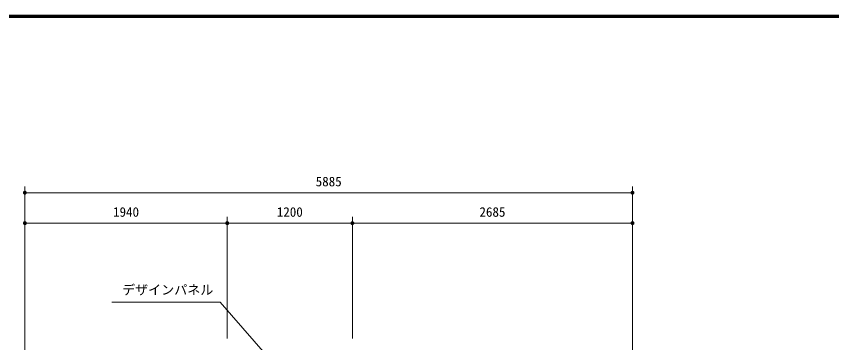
# Model space of a CAD drawing. Units: millimetres at full size, sheet at 1:80. Extents: x 1200 to 32400, y 1200 to 22560.
# Drawn here: x 5788 to 13606, y 19435 to 22560 of the extents above; entities that cross this region are included whole.
import ezdxf
from ezdxf.enums import TextEntityAlignment as Align

# ---------------------------------------------------------------- set-up
doc = ezdxf.new("R2010")
doc.units = ezdxf.units.MM
doc.header["$LTSCALE"] = 80
for name, color, linetype, lineweight in [('D-STR-DIM\u3000寸法線、寸法値', 7, 'Continuous', 13), ('D-STR-HTXT\u3000旗上げ', 7, 'Continuous', 13), ('D-TTL', 7, 'Continuous', 70)]:
    doc.layers.add(name, color=color, linetype=linetype, lineweight=lineweight)
doc.styles.add('ＭＳ ゴシック', font='')
doc.styles.get('ＭＳ ゴシック').set_extended_font_data('MS Gothic')

# ---------------------------------------------------------------- blocks, each defined once
blk = doc.blocks.new('filled_dot')
at = {"color": 0, "linetype": 'Continuous', "lineweight": -2, "const_width": 1.25}
blk.add_lwpolyline([(-0.625, 0, 1), (0.625, 0, 1)], format="xyb", close=True, dxfattribs=at)

msp = doc.modelspace()

# ---------------------------------------------------------------- linework, layer by layer
at = {"layer": 'D-STR-DIM\u3000寸法線、寸法値'}
for p, q in [((5870.54, 19275.1), (5870.54, 20931.28)), ((11696.54, 18875.32), (11696.54, 20931.28)), ((5870.54, 20871.28), (11696.54, 20871.28)), ((5870.54, 19275.1), (5870.54, 20639.69)), ((7810.54, 19475.1), (7810.54, 20639.69)), ((7810.54, 19475.1), (7810.54, 20639.69)), ((9010.54, 19475.1), (9010.54, 20639.69)), ((9010.54, 19475.1), (9010.54, 20639.69)), ((11696.54, 18875.32), (11696.54, 20639.69)), ((5870.54, 20579.69), (7810.54, 20579.69)), ((7810.54, 20579.69), (9010.54, 20579.69)), ((9010.54, 20579.69), (11696.54, 20579.69))]:
    msp.add_line(p, q, dxfattribs=at)
at = {"layer": 'D-STR-HTXT\u3000旗上げ'}
msp.add_lwpolyline([(8285.56, 19199.54), (7741.75, 19823.48), (7721.75, 19823.48), (6705.47, 19823.48), (6936.53, 19823.48)], dxfattribs=at)
at = {"layer": 'D-TTL'}
msp.add_lwpolyline([(1200, 1200), (1200, 22560), (32400, 22560), (32400, 1200)], close=True, dxfattribs=at)

# ---------------------------------------------------------------- block references
at = {"layer": 'D-STR-DIM\u3000寸法線、寸法値', "xscale": 15, "yscale": 15}
for p in [(5870.54, 20871.28), (5870.54, 20579.69), (7810.54, 20579.69), (9010.54, 20579.69)]:
    msp.add_blockref('filled_dot', p, dxfattribs=at)
at = {"layer": 'D-STR-DIM\u3000寸法線、寸法値', "xscale": 15, "yscale": 15, "rotation": 180}
for p in [(11696.54, 20871.28), (7810.54, 20579.69), (9010.54, 20579.69), (11696.54, 20579.69)]:
    msp.add_blockref('filled_dot', p, dxfattribs=at)

# ---------------------------------------------------------------- texts
at = {"layer": 'D-STR-DIM\u3000寸法線、寸法値', "style": 'ＭＳ ゴシック'}
for s, p in [('5885', (8783.54, 20978.17)), ('1940', (6840.54, 20686.57)), ('1200', (8410.54, 20686.57)), ('2685', (10353.54, 20686.57))]:
    msp.add_text(s, height=91.64, dxfattribs=at).set_placement(p, align=Align.MIDDLE_CENTER)
at = {"layer": 'D-STR-HTXT\u3000旗上げ', "style": 'ＭＳ ゴシック'}
msp.add_text('デザインパネル', height=91.64, dxfattribs=at).set_placement((7677.36, 19867.87), align=Align.BOTTOM_RIGHT)

doc.saveas('drawing.dxf')
